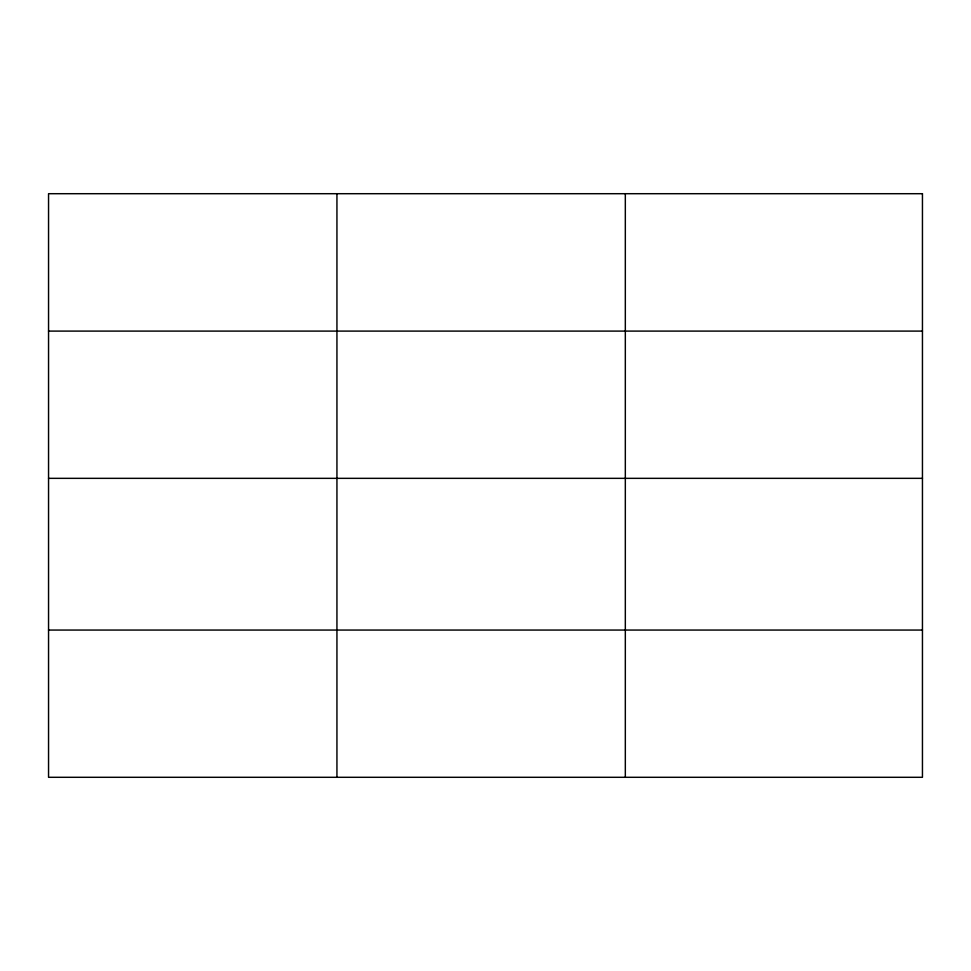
<?xml version="1.0" encoding="UTF-8"?>
<svg xmlns="http://www.w3.org/2000/svg" width="971" height="971" viewBox="0 0 971 971"><rect width="100%" height="100%" fill="white"/><g stroke="black" fill="none" stroke-linecap="round" stroke-linejoin="round"><path stroke-width="1.46" d="M48.55 331.099L922.45 331.099M48.55 478.339L922.45 478.339M48.55 630.058L922.45 630.058M625.324 193.702L625.324 777.298M336.937 193.702L336.937 777.298M922.45 193.702L48.55 193.702L48.55 777.298L922.45 777.298L922.45 193.702"/></g></svg>
